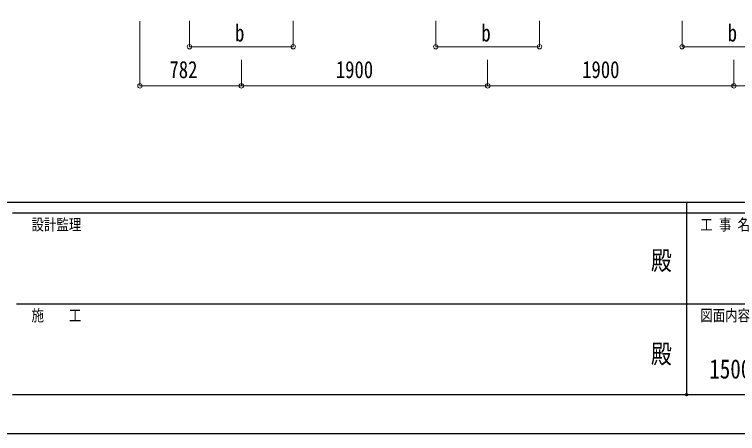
# Model space of a CAD drawing. Units: millimetres, scale not verified. Extents: x -16820 to 16820, y -11880 to 11880.
# Drawn here: x -5205 to 373, y -11880 to -8649 of the extents above; entities that cross this region are included whole.
import ezdxf
from ezdxf.enums import TextEntityAlignment as Align

# ---------------------------------------------------------------- set-up
doc = ezdxf.new("R2010")
doc.units = ezdxf.units.MM
doc.header["$LTSCALE"] = 40
doc.header["$PDMODE"] = 32
doc.header["$PDSIZE"] = 20
doc.layers.add('0-2_USER1', color=92, linetype='Continuous')
doc.layers.add('0-7_YKK_ZWAK', color=134, linetype='Continuous')
doc.layers.add('0-6_YKK_D', color=200, linetype='Continuous', lineweight=18)
doc.styles.add('ＭＳ ゴシック', font='')
doc.styles.get('ＭＳ ゴシック').set_extended_font_data('MS Gothic')

msp = doc.modelspace()

# ---------------------------------------------------------------- linework, layer by layer
at = {"layer": '0-6_YKK_D'}
for p, q in [((-4237, -8700.62), (-4237, -9200.62)), ((-3854.9, -8699.09), (-3854.9, -8899.09)), ((-3054.9, -8699.09), (-3054.9, -8899.09)), ((-1954.91, -8699.09), (-1954.91, -8899.09)), ((-1154.91, -8699.09), (-1154.91, -8899.09)), ((-54.91, -8699.09), (-54.91, -8899.09)), ((-3854.9, -8898.09), (-3054.9, -8898.09)), ((-1954.91, -8898.09), (-1154.91, -8898.09)), ((-54.91, -8898.09), (745.09, -8898.09)), ((-3454.9, -8999.62), (-3454.9, -9200.62)), ((-3454.9, -8999.62), (-3454.9, -9200.62)), ((-1554.9, -8999.62), (-1554.9, -9200.62)), ((-1554.9, -8999.62), (-1554.9, -9200.62)), ((345.1, -8999.62), (345.1, -9200.62)), ((345.1, -8999.62), (345.1, -9200.62)), ((-4237, -9199.62), (-3454.9, -9199.62)), ((-3454.9, -9199.62), (-1554.9, -9199.62)), ((-1554.9, -9199.62), (345.1, -9199.62)), ((345.1, -9199.62), (1765.09, -9199.62))]:
    msp.add_line(p, q, dxfattribs=at)
for centre in [(-3854.9, -8898.09), (-3054.9, -8898.09), (-1954.91, -8898.09), (-1154.91, -8898.09), (-54.91, -8898.09), (-4237, -9199.62), (-3454.9, -9199.62), (-3454.9, -9199.62), (-1554.9, -9199.62), (-1554.9, -9199.62), (345.1, -9199.62), (345.1, -9199.62)]:
    msp.add_circle(centre, 17, dxfattribs=at)
at = {"layer": '0-7_YKK_ZWAK'}
for p, q in [((15580.08, -10100), (-15619.92, -10100)), ((-19.92, -10100), (-19.92, -11580)), ((-19.92, -10180), (-5219.92, -10180)), ((5180.08, -10180), (-19.92, -10180)), ((-5189.92, -10880), (-19.92, -10880)), ((-19.92, -10880), (5180.08, -10880)), ((-5219.92, -11580), (-19.92, -11580)), ((-19.92, -11580), (5180.08, -11580))]:
    msp.add_line(p, q, dxfattribs=at)
msp.add_lwpolyline([(-16820, -11880), (16820, -11880), (16820, 11880), (-16820, 11880)], close=True, dxfattribs=at)
msp.add_point((-19.92, -11580), dxfattribs=at)

# ---------------------------------------------------------------- texts
at = {"layer": '0-2_USER1', "style": 'ＭＳ ゴシック', "width": 0.8}
msp.add_text('1500タイプ2台用 奥行連結セット 姿図 54・54-51', height=148.8, dxfattribs=at).set_placement((154.91, -11500.67), align=Align.BOTTOM_LEFT)
at = {"layer": '0-6_YKK_D', "style": 'ＭＳ ゴシック', "width": 0.8}
for s, p in [('b', (-3502.9, -8897.29)), ('b', (-1602.91, -8897.29)), ('b', (297.09, -8897.29)), ('782', (-4009.15, -9179.62)), ('1900', (-2725.7, -9179.62)), ('1900', (-825.7, -9179.62))]:
    msp.add_text(s, height=132, dxfattribs=at).set_placement(p, align=Align.BOTTOM_LEFT)
at = {"layer": '0-7_YKK_ZWAK', "style": 'ＭＳ ゴシック', "width": 0.8}
for s, height, p in [('設計監理', 87.98, (-5073.25, -10340)), ('工 事 名', 87.98, (85.08, -10340)), ('殿', 146.6, (-294.67, -10663.33)), ('施\u3000\u3000工', 87.98, (-5073.25, -11040)), ('図面内容', 87.98, (85.08, -11040)), ('殿', 146.6, (-294.67, -11383.33))]:
    msp.add_text(s, height=height, dxfattribs=at).set_placement(p, align=Align.BOTTOM_LEFT)

doc.saveas('drawing.dxf')
